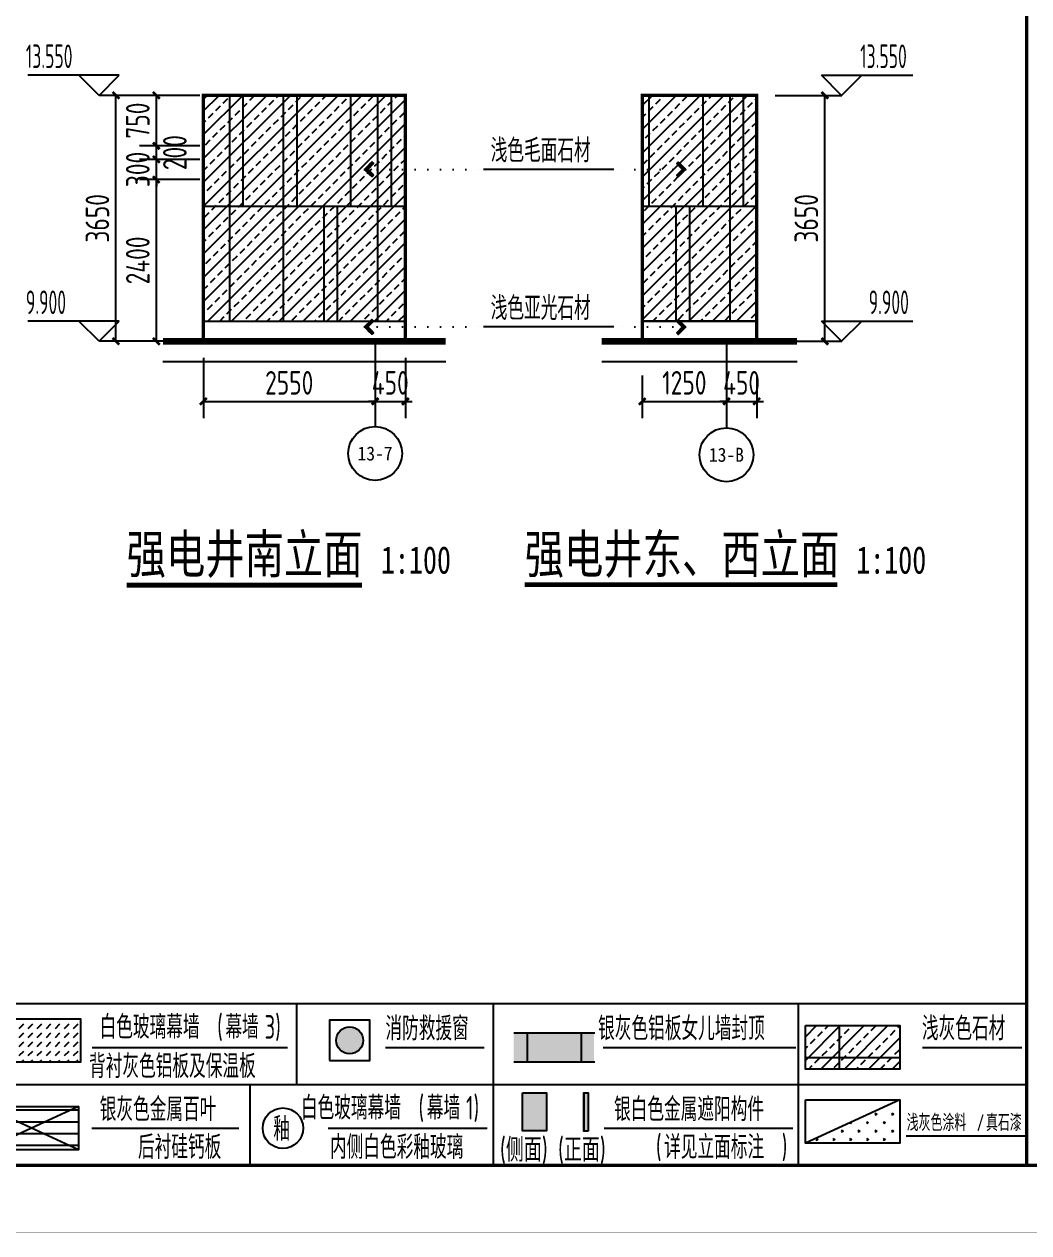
# Model space of a CAD drawing. Extents: x -280168 to 205214, y -148835 to -64913.
# Drawn here: x 182828 to 197744, y -148835 to -130899 of the extents above; entities that cross this region are included whole.
import ezdxf
from ezdxf.enums import TextEntityAlignment as Align

# ---------------------------------------------------------------- set-up
doc = ezdxf.new("R2010")
doc.units = 0
doc.header["$LTSCALE"] = 1000
doc.header["$MEASUREMENT"] = 0
doc.linetypes.add('DOT2', pattern=[0.125, 0, -0.125])
for name, color, linetype in [('01-标注_尺寸', 124, 'Continuous'), ('01-标注_标高', 200, 'Continuous'), ('01-标注_符号', 200, 'Continuous'), ('01-标注_轴线坐标', 132, 'Continuous'), ('02-TEXT_标注', 130, 'Continuous'), ('02-TEXT_轴号', 7, 'Continuous'), ('05-填充_156', 156, 'Continuous'), ('A-C_窗', 140, 'Continuous'), ('DIM_SYMB', 3, 'Continuous'), ('E-立面轮廓', 241, 'Continuous'), ('X-立面图例$0$01-标注_符号', 200, 'Continuous'), ('X-立面图例$0$02-TEXT_标注', 130, 'Continuous'), ('X-立面图例$0$03-表格_197', 197, 'Continuous'), ('X-立面图例$0$05-填充_156', 156, 'Continuous'), ('X-立面图例$0$05-填充_18', 18, 'Continuous'), ('X-立面图例$0$A-C_玻璃幕墙', 140, 'Continuous'), ('X-立面图例$0$A-C_窗', 140, 'Continuous'), ('建-标注-文本', 254, 'Continuous')]:
    doc.layers.add(name, color=color, linetype=linetype)
doc.layers.add('04-不打印_辅助线', color=165, linetype='Continuous', plot=False)
doc.styles.add('_TCH_AXIS', font='STXIHEI_0.TTF', dxfattribs={"width": 0.75})
doc.styles.add('_TCH_DIM', font='ros1.shx', dxfattribs={"width": 0.75, "bigfont": 'jd.shx'})
doc.styles.add('_TCH_DIM_T3', font='ros1.shx', dxfattribs={"width": 0.85, "bigfont": 'jd.shx'})
doc.styles.add('_TCH_LABEL', font='ros.shx', dxfattribs={"width": 0.75, "bigfont": 'jd.shx'})
doc.styles.add('logo-3', font='STXIHEI_0.TTF', dxfattribs={"width": 0.75})
doc.styles.get("Standard").update_dxf_attribs({"font": 'STXIHEI_0.TTF', "width": 0.75})
doc.styles.add('X-立面图例$0$_TCH_LABEL', font='ROS1', dxfattribs={"width": 0.75, "bigfont": 'JD'})
doc.styles.add('X-立面图例$0$HT_JD', font='ROS1', dxfattribs={"width": 0.8, "bigfont": 'JD'})
doc.dimstyles.new('_TCH_ARCH&&100', dxfattribs={"dimtxt": 350, "dimasz": 100, "dimexe": 250, "dimexo": 300, "dimgap": 100, "dimtad": 1, "dimdec": 0, "dimzin": 0, "dimdsep": 46, "dimtxsty": '_TCH_DIM_T3', "dimblk": 'ARCHTICK', "dimcen": 0.09, "dimclrt": 7, "dimazin": 2, "dimtfac": 1, "dimtdec": 0, "dimtix": 1, "dimtmove": 2, "dimatfit": 3, "dimfxl": 0, "dimtolj": 1, "dimtzin": 0, "dimarcsym": 0})
doc.dimstyles.new('副本 ISO-1', dxfattribs={"dimtxt": 2.5, "dimasz": 1.5, "dimexe": 1.25, "dimexo": 0.625, "dimtad": 1, "dimdec": 0, "dimtxsty": 'logo-3', "dimblk": 'ARCHTICK', "dimcen": 2.5, "dimdle": 1, "dimadec": 0, "dimazin": 0, "dimtfac": 1, "dimtdec": 0, "dimtix": 1, "dimtmove": 0, "dimatfit": 3, "dimldrblk": 'AR', "dimfxl": 0, "dimarcsym": 0})

# ---------------------------------------------------------------- blocks, each defined once
blk = doc.blocks.new('图签信息')
at = {"const_width": 0.5}
blk.add_lwpolyline([(-65, 0), (0, 0), (0, 500.5), (-65, 500.5)], close=True, dxfattribs=at)
blk = doc.blocks.new('图签-A1')
at = {"color": 2}
blk.add_blockref('图签信息', (0, 0), dxfattribs=at)
blk = doc.blocks.new('图框-A1')
for points, const_width in [([(0, 0), (841, 0), (841, 594), (0, 594)], 0.05), ([(766, 584), (25, 584), (25, 10), (766, 10)], 0.5)]:
    blk.add_lwpolyline(points, close=True, dxfattribs=dict(const_width=const_width))
blk = doc.blocks.new('X-立面图例$0$tysrytr6u')
at = {"color": 131}
blk.add_circle((0, 0), 300, dxfattribs=at)
at = {"color": 131, "style": 'X-立面图例$0$_TCH_LABEL', "width": 0.75}
blk.add_text('釉', height=347, dxfattribs=at).set_placement((-142, -185))
blk = doc.blocks.new('X-立面图例$0$trsajtytuj')
h = blk.add_hatch(color=1)
h.dxf.hatch_style = 1
h.paths.add_polyline_path([(-200, 0, 1), (200, 0, 1)])
at = {"color": 1}
blk.add_lwpolyline([(-300, -300), (300, -300), (300, 300), (-300, 300)], close=True, dxfattribs=at)
blk.add_circle((0, 0), 200, dxfattribs=at)
blk = doc.blocks.new('X-立面图例')
at = {"layer": 'X-立面图例$0$05-填充_156'}
h = blk.add_hatch(dxfattribs=at)
h.set_pattern_fill('DASH', color=256, scale=100, angle=45)
h.set_pattern_definition([(45, (7368.89, -26991.35), (1e-14, 134.70384), [95.25, -95.25])])
h.paths.add_polyline_path([(10551, 1528), (10551, 2172), (9151, 2172), (9151, 1528)])
h = blk.add_hatch(dxfattribs=at)
h.set_pattern_fill('天然石材', color=256, scale=50)
h.set_pattern_definition([(45, (9014.98, -29401.6), (-176.7768, 176.7768), []), (45, (9101.91, -29491.35), (-176.7768, 176.7768), [98.6842, -56.391])])
h.paths.add_polyline_path([(22712, 1428), (22712, 2072), (21312, 2072), (21312, 1428)])
h = blk.add_hatch(dxfattribs=at)
h.set_pattern_fill('石膏板', color=256, scale=50)
h.set_pattern_definition([(45, (-163.54, 35.86), (-125, 125), [40, -136.7767]), (135, (114.75, 35.86), (-125, -125), [40, -136.7767])])
h.paths.add_polyline_path([(21312, 328), (22712, 328), (22712, 972)])
at = {"layer": 'X-立面图例$0$05-填充_18'}
h = blk.add_hatch(color=256, dxfattribs=at)
h.dxf.hatch_style = 1
h.paths.add_polyline_path([(16983, 1965), (18175, 1965), (18175, 1535), (16983, 1535)])
h = blk.add_hatch(color=256, dxfattribs=at)
h.dxf.hatch_style = 1
h.paths.add_polyline_path([(17113, 1076), (17466, 1076), (17466, 509), (17113, 509)])
h = blk.add_hatch(color=256, dxfattribs=at)
h.dxf.hatch_style = 1
h.paths.add_polyline_path([(18025, 508), (18085, 508), (18085, 1075), (18025, 1075)])
at = {"layer": 'X-立面图例$0$A-C_窗'}
h = blk.add_hatch(dxfattribs=at)
h.set_pattern_fill('ANSI31', color=256, scale=110, angle=135)
h.set_pattern_definition([(180, (4.95, -1200), (-4e-14, -174.625), [])])
h.paths.add_polyline_path([(10522, 228), (10522, 872), (9122, 872), (9122, 228)])
at = {"layer": 'X-立面图例$0$01-标注_符号'}
for p, q in [((10724, 1750), (13625, 1750)), ((15078, 1750), (16541, 1750)), ((18312, 1750), (21172, 1750)), ((23050, 1750), (24526, 1750)), ((10716, 550), (12900, 550)), ((14228, 550), (16588, 550)), ((18327, 550), (21127, 550)), ((22807, 438), (24597, 438))]:
    blk.add_line(p, q, dxfattribs=at)
at = {"layer": 'X-立面图例$0$03-表格_197'}
for p, q in [((0, 2400), (24597, 2400)), ((13757, 2400), (13757, 1200)), ((16677, 2400), (16677, 0)), ((21204, 2400), (21204, 0)), ((24597, 2400), (24597, 0)), ((0, 1200), (24597, 1200)), ((13062, 1200), (13062, 0)), ((0, 0), (24597, 0))]:
    blk.add_line(p, q, dxfattribs=at)
at = {"layer": 'X-立面图例$0$A-C_玻璃幕墙'}
blk.add_lwpolyline([(22712, 972), (21312, 328)], dxfattribs=at)
at = {"layer": 'X-立面图例$0$A-C_窗'}
for p, q in [((21813, 2072), (21813, 1428)), ((16983, 1965), (18185, 1965)), ((21312, 1597), (22712, 1597)), ((18025, 1075), (18025, 508)), ((18085, 1075), (18085, 508)), ((10522, 872), (9122, 228)), ((10522, 228), (9122, 872))]:
    blk.add_line(p, q, dxfattribs=at)
for points in [[(9151, 2172), (10551, 2172), (10551, 1528), (9151, 1528)], [(21312, 2072), (22712, 2072), (22712, 1428), (21312, 1428)], [(17113, 1076), (17466, 1076), (17466, 509), (17113, 509)], [(18085, 508), (18025, 508), (18025, 1075), (18085, 1075)], [(21312, 972), (22712, 972), (22712, 328), (21312, 328)], [(9122, 872), (10522, 872), (10522, 228), (9122, 228)]]:
    blk.add_lwpolyline(points, close=True, dxfattribs=at)
for points in [[(17183, 1965), (17183, 1535)], [(17985, 1965), (17985, 1535)], [(17985, 1965), (17985, 1535)], [(16983, 1535), (18185, 1535)]]:
    blk.add_lwpolyline(points, dxfattribs=at)
blk.add_blockref('X-立面图例$0$trsajtytuj', (14545, 1853))
blk.add_blockref('X-立面图例$0$tysrytr6u', (13555, 550), dxfattribs=at)
at = {"insert": (16777, 404), "char_height": 350, "width": 27209.6, "attachment_point": 1, "style": 'X-立面图例$0$HT_JD'}
blk.add_mtext('(侧面) (正面)\\P\\pl3150;{\\C1;\\P\\pl0;}    ', dxfattribs=at)
at = {"layer": 'X-立面图例$0$01-标注_符号', "color": 7, "style": 'X-立面图例$0$_TCH_LABEL', "width": 0.75}
for s, height, p in [('浅灰色涂料', 248.1, (22816, 508)), ('/', 250, (23855, 508)), ('真石漆', 248.1, (23993, 508))]:
    blk.add_text(s, height=height, dxfattribs=at).set_placement(p)
at = {"layer": 'X-立面图例$0$02-TEXT_标注', "style": 'X-立面图例$0$_TCH_LABEL', "width": 0.75}
for s, height, p in [('白色玻璃幕墙', 347.3, (10833, 1878)), ('(', 350, (12579, 1878)), ('幕墙', 347.3, (12701, 1878)), ('3)', 350, (13283, 1878)), ('消防救援窗', 347.3, (15077, 1855)), ('银灰色铝板女儿墙封顶', 347.3, (18235, 1855)), ('浅灰色石材', 347.3, (23043, 1855)), ('背衬灰色铝板及保温板', 347.3, (10677, 1295)), ('银灰色金属百叶', 347.3, (10835, 655)), ('白色玻璃幕墙', 347.3, (13822, 678)), ('(', 350, (15568, 678)), ('幕墙', 347.3, (15691, 678)), ('1)', 350, (16273, 678)), ('银白色金属遮阳构件', 347.3, (18471, 655)), ('后衬硅钙板', 347.3, (11403, 95)), ('内侧白色彩釉玻璃', 347.3, (14254, 95)), ('(', 350, (19093, 95)), ('详见立面标注', 347.3, (19215, 95)), (')', 350, (20961, 95))]:
    blk.add_text(s, height=height, dxfattribs=at).set_placement(p)
blk = doc.blocks.new('_ArchTick')
at = {"color": 0, "linetype": 'ByBlock', "const_width": 0.4}
blk.add_lwpolyline([(-0.5, -0.5), (0.5, 0.5)], dxfattribs=at)
blk = doc.blocks.new('*X10')
at = {"color": 0}
for p, q in [((-1012.312, 1692.723), (-1012.284, 1692.723)), ((-1012.312, 1692.722), (-1012.312, 1692.723)), ((-1012.311, 1692.724), (-1012.285, 1692.724)), ((-1012.311, 1692.721), (-1012.311, 1692.724)), ((-1012.311, 1692.722), (-1012.283, 1692.722)), ((-1012.31, 1692.725), (-1012.286, 1692.725)), ((-1012.31, 1692.72), (-1012.31, 1692.725)), ((-1012.31, 1692.721), (-1012.282, 1692.721)), ((-1012.309, 1692.726), (-1012.287, 1692.726)), ((-1012.309, 1692.719), (-1012.309, 1692.726)), ((-1012.309, 1692.72), (-1012.281, 1692.72)), ((-1012.308, 1692.727), (-1012.288, 1692.727)), ((-1012.308, 1692.718), (-1012.308, 1692.727)), ((-1012.308, 1692.719), (-1012.28, 1692.719)), ((-1012.307, 1692.728), (-1012.289, 1692.728)), ((-1012.307, 1692.717), (-1012.307, 1692.728)), ((-1012.306, 1692.729), (-1012.29, 1692.729)), ((-1012.306, 1692.716), (-1012.306, 1692.729)), ((-1012.305, 1692.73), (-1012.291, 1692.73)), ((-1012.305, 1692.715), (-1012.305, 1692.73)), ((-1012.304, 1692.731), (-1012.292, 1692.731)), ((-1012.304, 1692.714), (-1012.304, 1692.731)), ((-1012.303, 1692.732), (-1012.293, 1692.732)), ((-1012.303, 1692.713), (-1012.303, 1692.732)), ((-1012.302, 1692.733), (-1012.294, 1692.733)), ((-1012.302, 1692.712), (-1012.302, 1692.733)), ((-1012.301, 1692.734), (-1012.295, 1692.734)), ((-1012.301, 1692.711), (-1012.301, 1692.734)), ((-1012.3, 1692.735), (-1012.296, 1692.735)), ((-1012.3, 1692.71), (-1012.3, 1692.735)), ((-1012.299, 1692.736), (-1012.297, 1692.736)), ((-1012.299, 1692.709), (-1012.299, 1692.736)), ((-1012.298, 1692.708), (-1012.298, 1692.736)), ((-1012.297, 1692.707), (-1012.297, 1692.735)), ((-1012.296, 1692.706), (-1012.296, 1692.734)), ((-1012.295, 1692.705), (-1012.295, 1692.733)), ((-1012.294, 1692.704), (-1012.294, 1692.732)), ((-1012.293, 1692.703), (-1012.293, 1692.731)), ((-1012.292, 1692.702), (-1012.292, 1692.73)), ((-1012.291, 1692.701), (-1012.291, 1692.729)), ((-1012.29, 1692.7), (-1012.29, 1692.728)), ((-1012.289, 1692.699), (-1012.289, 1692.727)), ((-1012.288, 1692.698), (-1012.288, 1692.726)), ((-1012.287, 1692.697), (-1012.287, 1692.725)), ((-1012.286, 1692.696), (-1012.286, 1692.724)), ((-1012.285, 1692.695), (-1012.285, 1692.723)), ((-1012.284, 1692.694), (-1012.284, 1692.722)), ((-1012.283, 1692.693), (-1012.283, 1692.721)), ((-1012.282, 1692.692), (-1012.282, 1692.72)), ((-1012.281, 1692.691), (-1012.281, 1692.719)), ((-1012.28, 1692.69), (-1012.28, 1692.718)), ((-1012.312, 1692.618), (-1012.283, 1692.618)), ((-1012.312, 1692.617), (-1012.312, 1692.618)), ((-1012.311, 1692.619), (-1012.282, 1692.619)), ((-1012.311, 1692.616), (-1012.311, 1692.619)), ((-1012.311, 1692.617), (-1012.284, 1692.617)), ((-1012.31, 1692.62), (-1012.281, 1692.62)), ((-1012.31, 1692.615), (-1012.31, 1692.62)), ((-1012.31, 1692.616), (-1012.285, 1692.616)), ((-1012.309, 1692.621), (-1012.28, 1692.621)), ((-1012.309, 1692.614), (-1012.309, 1692.621)), ((-1012.309, 1692.615), (-1012.286, 1692.615)), ((-1012.308, 1692.622), (-1012.279, 1692.622)), ((-1012.308, 1692.613), (-1012.308, 1692.622)), ((-1012.308, 1692.614), (-1012.287, 1692.614)), ((-1012.307, 1692.718), (-1012.279, 1692.718)), ((-1012.307, 1692.623), (-1012.278, 1692.623)), ((-1012.307, 1692.612), (-1012.307, 1692.623)), ((-1012.307, 1692.613), (-1012.288, 1692.613)), ((-1012.306, 1692.717), (-1012.278, 1692.717)), ((-1012.306, 1692.624), (-1012.277, 1692.624)), ((-1012.306, 1692.611), (-1012.306, 1692.624)), ((-1012.306, 1692.612), (-1012.289, 1692.612)), ((-1012.305, 1692.716), (-1012.277, 1692.716)), ((-1012.305, 1692.625), (-1012.276, 1692.625)), ((-1012.305, 1692.61), (-1012.305, 1692.625)), ((-1012.305, 1692.611), (-1012.29, 1692.611)), ((-1012.304, 1692.715), (-1012.276, 1692.715)), ((-1012.304, 1692.626), (-1012.275, 1692.626)), ((-1012.304, 1692.609), (-1012.304, 1692.626)), ((-1012.304, 1692.61), (-1012.291, 1692.61)), ((-1012.303, 1692.714), (-1012.275, 1692.714)), ((-1012.303, 1692.627), (-1012.274, 1692.627)), ((-1012.303, 1692.608), (-1012.303, 1692.627)), ((-1012.303, 1692.609), (-1012.292, 1692.609)), ((-1012.302, 1692.713), (-1012.274, 1692.713)), ((-1012.302, 1692.628), (-1012.273, 1692.628)), ((-1012.302, 1692.607), (-1012.302, 1692.628)), ((-1012.302, 1692.608), (-1012.293, 1692.608)), ((-1012.301, 1692.712), (-1012.273, 1692.712)), ((-1012.301, 1692.629), (-1012.272, 1692.629)), ((-1012.301, 1692.606), (-1012.301, 1692.629)), ((-1012.3, 1692.711), (-1012.272, 1692.711)), ((-1012.3, 1692.63), (-1012.271, 1692.63)), ((-1012.3, 1692.605), (-1012.3, 1692.63)), ((-1012.299, 1692.71), (-1012.271, 1692.71)), ((-1012.299, 1692.631), (-1012.27, 1692.631)), ((-1012.299, 1692.604), (-1012.299, 1692.631)), ((-1012.298, 1692.709), (-1012.27, 1692.709)), ((-1012.298, 1692.632), (-1012.269, 1692.632)), ((-1012.298, 1692.603), (-1012.298, 1692.632)), ((-1012.297, 1692.708), (-1012.269, 1692.708)), ((-1012.297, 1692.633), (-1012.268, 1692.633)), ((-1012.297, 1692.604), (-1012.297, 1692.633)), ((-1012.296, 1692.707), (-1012.268, 1692.707)), ((-1012.296, 1692.634), (-1012.267, 1692.634)), ((-1012.296, 1692.605), (-1012.296, 1692.634)), ((-1012.295, 1692.706), (-1012.267, 1692.706)), ((-1012.295, 1692.635), (-1012.266, 1692.635)), ((-1012.295, 1692.606), (-1012.295, 1692.635)), ((-1012.294, 1692.705), (-1012.266, 1692.705)), ((-1012.294, 1692.636), (-1012.265, 1692.636)), ((-1012.294, 1692.607), (-1012.294, 1692.636)), ((-1012.293, 1692.704), (-1012.265, 1692.704)), ((-1012.293, 1692.637), (-1012.264, 1692.637)), ((-1012.293, 1692.608), (-1012.293, 1692.637)), ((-1012.292, 1692.703), (-1012.264, 1692.703)), ((-1012.292, 1692.638), (-1012.263, 1692.638)), ((-1012.292, 1692.609), (-1012.292, 1692.638)), ((-1012.291, 1692.702), (-1012.263, 1692.702)), ((-1012.291, 1692.639), (-1012.262, 1692.639)), ((-1012.291, 1692.61), (-1012.291, 1692.639)), ((-1012.29, 1692.701), (-1012.262, 1692.701)), ((-1012.29, 1692.64), (-1012.261, 1692.64)), ((-1012.29, 1692.611), (-1012.29, 1692.64)), ((-1012.289, 1692.7), (-1012.261, 1692.7)), ((-1012.289, 1692.641), (-1012.26, 1692.641)), ((-1012.289, 1692.612), (-1012.289, 1692.641)), ((-1012.288, 1692.699), (-1012.26, 1692.699)), ((-1012.288, 1692.642), (-1012.259, 1692.642)), ((-1012.288, 1692.613), (-1012.288, 1692.642)), ((-1012.287, 1692.698), (-1012.259, 1692.698)), ((-1012.287, 1692.643), (-1012.258, 1692.643)), ((-1012.287, 1692.614), (-1012.287, 1692.643)), ((-1012.286, 1692.697), (-1012.258, 1692.697)), ((-1012.286, 1692.644), (-1012.257, 1692.644)), ((-1012.286, 1692.615), (-1012.286, 1692.644)), ((-1012.285, 1692.696), (-1012.257, 1692.696)), ((-1012.285, 1692.645), (-1012.256, 1692.645)), ((-1012.285, 1692.616), (-1012.285, 1692.645)), ((-1012.284, 1692.695), (-1012.256, 1692.695)), ((-1012.284, 1692.646), (-1012.255, 1692.646)), ((-1012.284, 1692.617), (-1012.284, 1692.646)), ((-1012.283, 1692.694), (-1012.255, 1692.694)), ((-1012.283, 1692.647), (-1012.254, 1692.647)), ((-1012.283, 1692.618), (-1012.283, 1692.647)), ((-1012.282, 1692.693), (-1012.254, 1692.693)), ((-1012.282, 1692.648), (-1012.253, 1692.648)), ((-1012.282, 1692.619), (-1012.282, 1692.648)), ((-1012.281, 1692.692), (-1012.253, 1692.692)), ((-1012.281, 1692.649), (-1012.252, 1692.649)), ((-1012.281, 1692.62), (-1012.281, 1692.649)), ((-1012.28, 1692.691), (-1012.252, 1692.691)), ((-1012.28, 1692.65), (-1012.251, 1692.65)), ((-1012.28, 1692.621), (-1012.28, 1692.65)), ((-1012.279, 1692.689), (-1012.279, 1692.717)), ((-1012.279, 1692.69), (-1012.251, 1692.69)), ((-1012.279, 1692.651), (-1012.25, 1692.651)), ((-1012.279, 1692.622), (-1012.279, 1692.651)), ((-1012.278, 1692.688), (-1012.278, 1692.716)), ((-1012.278, 1692.689), (-1012.25, 1692.689)), ((-1012.278, 1692.652), (-1012.249, 1692.652)), ((-1012.278, 1692.623), (-1012.278, 1692.652)), ((-1012.277, 1692.687), (-1012.277, 1692.715)), ((-1012.277, 1692.688), (-1012.249, 1692.688)), ((-1012.277, 1692.653), (-1012.248, 1692.653)), ((-1012.277, 1692.624), (-1012.277, 1692.653)), ((-1012.276, 1692.686), (-1012.276, 1692.714)), ((-1012.276, 1692.687), (-1012.248, 1692.687)), ((-1012.276, 1692.654), (-1012.247, 1692.654)), ((-1012.276, 1692.625), (-1012.276, 1692.654)), ((-1012.275, 1692.685), (-1012.275, 1692.713)), ((-1012.275, 1692.686), (-1012.247, 1692.686)), ((-1012.275, 1692.655), (-1012.246, 1692.655)), ((-1012.275, 1692.626), (-1012.275, 1692.655)), ((-1012.274, 1692.684), (-1012.274, 1692.712)), ((-1012.274, 1692.685), (-1012.246, 1692.685)), ((-1012.274, 1692.656), (-1012.245, 1692.656)), ((-1012.274, 1692.627), (-1012.274, 1692.656)), ((-1012.273, 1692.683), (-1012.273, 1692.711)), ((-1012.273, 1692.684), (-1012.245, 1692.684)), ((-1012.273, 1692.657), (-1012.244, 1692.657)), ((-1012.273, 1692.628), (-1012.273, 1692.657)), ((-1012.272, 1692.682), (-1012.272, 1692.71)), ((-1012.272, 1692.683), (-1012.244, 1692.683)), ((-1012.272, 1692.658), (-1012.243, 1692.658)), ((-1012.272, 1692.629), (-1012.272, 1692.658)), ((-1012.271, 1692.681), (-1012.271, 1692.709)), ((-1012.271, 1692.682), (-1012.243, 1692.682)), ((-1012.271, 1692.659), (-1012.242, 1692.659)), ((-1012.271, 1692.63), (-1012.271, 1692.659)), ((-1012.27, 1692.68), (-1012.27, 1692.708)), ((-1012.27, 1692.681), (-1012.242, 1692.681)), ((-1012.27, 1692.66), (-1012.241, 1692.66)), ((-1012.27, 1692.631), (-1012.27, 1692.66)), ((-1012.269, 1692.679), (-1012.269, 1692.707)), ((-1012.269, 1692.68), (-1012.241, 1692.68)), ((-1012.269, 1692.661), (-1012.24, 1692.661)), ((-1012.269, 1692.632), (-1012.269, 1692.661)), ((-1012.268, 1692.678), (-1012.268, 1692.706)), ((-1012.268, 1692.679), (-1012.24, 1692.679)), ((-1012.268, 1692.662), (-1012.239, 1692.662)), ((-1012.268, 1692.633), (-1012.268, 1692.662)), ((-1012.267, 1692.677), (-1012.267, 1692.705)), ((-1012.267, 1692.678), (-1012.239, 1692.678)), ((-1012.267, 1692.663), (-1012.238, 1692.663)), ((-1012.267, 1692.634), (-1012.267, 1692.663)), ((-1012.266, 1692.676), (-1012.266, 1692.704)), ((-1012.266, 1692.677), (-1012.238, 1692.677)), ((-1012.266, 1692.664), (-1012.237, 1692.664)), ((-1012.266, 1692.635), (-1012.266, 1692.664)), ((-1012.265, 1692.675), (-1012.265, 1692.703)), ((-1012.265, 1692.676), (-1012.237, 1692.676)), ((-1012.265, 1692.665), (-1012.236, 1692.665)), ((-1012.265, 1692.636), (-1012.265, 1692.665)), ((-1012.264, 1692.674), (-1012.264, 1692.702)), ((-1012.264, 1692.675), (-1012.236, 1692.675)), ((-1012.264, 1692.666), (-1012.235, 1692.666)), ((-1012.264, 1692.637), (-1012.264, 1692.666)), ((-1012.263, 1692.673), (-1012.263, 1692.701)), ((-1012.263, 1692.674), (-1012.235, 1692.674)), ((-1012.263, 1692.667), (-1012.234, 1692.667)), ((-1012.263, 1692.638), (-1012.263, 1692.667)), ((-1012.262, 1692.672), (-1012.262, 1692.7)), ((-1012.262, 1692.673), (-1012.234, 1692.673)), ((-1012.262, 1692.668), (-1012.233, 1692.668)), ((-1012.262, 1692.639), (-1012.262, 1692.668)), ((-1012.261, 1692.671), (-1012.261, 1692.699)), ((-1012.261, 1692.672), (-1012.233, 1692.672)), ((-1012.261, 1692.669), (-1012.232, 1692.669)), ((-1012.261, 1692.64), (-1012.261, 1692.669)), ((-1012.26, 1692.67), (-1012.26, 1692.698)), ((-1012.26, 1692.671), (-1012.232, 1692.671)), ((-1012.26, 1692.67), (-1012.231, 1692.67)), ((-1012.26, 1692.641), (-1012.26, 1692.67)), ((-1012.259, 1692.642), (-1012.259, 1692.697)), ((-1012.258, 1692.643), (-1012.258, 1692.696)), ((-1012.257, 1692.644), (-1012.257, 1692.695)), ((-1012.256, 1692.645), (-1012.256, 1692.694)), ((-1012.255, 1692.646), (-1012.255, 1692.693)), ((-1012.254, 1692.647), (-1012.254, 1692.692)), ((-1012.253, 1692.648), (-1012.253, 1692.691)), ((-1012.252, 1692.649), (-1012.252, 1692.69)), ((-1012.251, 1692.65), (-1012.251, 1692.689)), ((-1012.25, 1692.651), (-1012.25, 1692.688)), ((-1012.249, 1692.652), (-1012.249, 1692.687)), ((-1012.248, 1692.653), (-1012.248, 1692.686)), ((-1012.247, 1692.654), (-1012.247, 1692.685)), ((-1012.246, 1692.655), (-1012.246, 1692.684)), ((-1012.245, 1692.656), (-1012.245, 1692.683)), ((-1012.244, 1692.657), (-1012.244, 1692.682)), ((-1012.243, 1692.658), (-1012.243, 1692.681)), ((-1012.242, 1692.659), (-1012.242, 1692.68)), ((-1012.241, 1692.66), (-1012.241, 1692.679)), ((-1012.24, 1692.661), (-1012.24, 1692.678)), ((-1012.239, 1692.662), (-1012.239, 1692.677)), ((-1012.238, 1692.663), (-1012.238, 1692.676)), ((-1012.237, 1692.664), (-1012.237, 1692.675)), ((-1012.236, 1692.665), (-1012.236, 1692.674)), ((-1012.235, 1692.666), (-1012.235, 1692.673)), ((-1012.234, 1692.667), (-1012.234, 1692.672)), ((-1012.233, 1692.668), (-1012.233, 1692.671)), ((-1012.232, 1692.669), (-1012.232, 1692.67)), ((-1012.301, 1692.607), (-1012.294, 1692.607)), ((-1012.3, 1692.606), (-1012.295, 1692.606)), ((-1012.299, 1692.605), (-1012.296, 1692.605)), ((-1012.298, 1692.604), (-1012.297, 1692.604))]:
    blk.add_line(p, q, dxfattribs=at)
blk = doc.blocks.new('A-ARROW')
blk.add_lwpolyline([(0.081, 0.052), (0.067, 0.067), (0, 0), (0.067, -0.067), (0.081, -0.052), (0.028, 0)], close=True)
at = {"rotation": 180}
blk.add_blockref('*X10', (-1012.231, 1692.67), dxfattribs=at)
blk = doc.blocks.new('AR')
at = {"xscale": -21.59999999986031, "yscale": 21.59999999999127, "zscale": 21.6, "rotation": 359.9999997162888}
blk.add_blockref('A-ARROW', (0, 0), dxfattribs=at)
blk = doc.blocks.new('*D1318')
at = {"layer": '01-标注_尺寸', "color": 0, "lineweight": -2, "transparency": 16777216}
for p, q in [((193976, -131955), (194965, -131955)), ((194715, -135605), (194715, -131955)), ((193976, -135605), (194965, -135605))]:
    blk.add_line(p, q, dxfattribs=at)
at = {"layer": 'Defpoints', "color": 0, "transparency": 16777216}
for p in [(193676, -131955), (194715, -131955), (193676, -135605)]:
    blk.add_point(p, dxfattribs=at)
at = {"layer": '01-标注_尺寸', "color": 0, "lineweight": -2, "transparency": 16777216, "xscale": 100, "yscale": 100, "zscale": 100}
for p, rotation in [((194715, -131955), 90), ((194715, -135605), 270)]:
    blk.add_blockref('_ArchTick', p, dxfattribs=dict(at, rotation=rotation))
at = {"layer": '01-标注_尺寸', "color": 7, "transparency": 16777216, "insert": (194440, -133780), "char_height": 350, "attachment_point": 5, "rotation": 90, "style": '_TCH_DIM_T3'}
blk.add_mtext('\\A1;3650', dxfattribs=at)
blk = doc.blocks.new('*D1328')
at = {"layer": '01-标注_尺寸', "color": 0, "lineweight": -2, "transparency": 16777216}
for p, q in [((184928, -131955), (183940, -131955)), ((184190, -135605), (184190, -131955)), ((184928, -135605), (183940, -135605))]:
    blk.add_line(p, q, dxfattribs=at)
at = {"layer": 'Defpoints', "color": 0, "transparency": 16777216}
for p in [(184190, -131955), (185228, -131955), (185228, -135605)]:
    blk.add_point(p, dxfattribs=at)
at = {"layer": '01-标注_尺寸', "color": 0, "lineweight": -2, "transparency": 16777216, "xscale": 100, "yscale": 100, "zscale": 100}
for p, rotation in [((184190, -131955), 90), ((184190, -135605), 270)]:
    blk.add_blockref('_ArchTick', p, dxfattribs=dict(at, rotation=rotation))
at = {"layer": '01-标注_尺寸', "color": 7, "transparency": 16777216, "insert": (183915, -133780), "char_height": 350, "attachment_point": 5, "rotation": 90, "style": '_TCH_DIM_T3'}
blk.add_mtext('\\A1;3650', dxfattribs=at)
blk = doc.blocks.new('*D1329')
at = {"layer": '01-标注_尺寸', "color": 0, "lineweight": -2, "transparency": 16777216}
for p, q in [((185437, -131955), (184540, -131955)), ((184790, -132705), (184790, -131955)), ((185437, -132705), (184540, -132705))]:
    blk.add_line(p, q, dxfattribs=at)
at = {"layer": 'Defpoints', "color": 0, "transparency": 16777216}
for p in [(184790, -131955), (185737, -131955), (185737, -132705)]:
    blk.add_point(p, dxfattribs=at)
at = {"layer": '01-标注_尺寸', "color": 0, "lineweight": -2, "transparency": 16777216, "xscale": 100, "yscale": 100, "zscale": 100}
for p, rotation in [((184790, -131955), 90), ((184790, -132705), 270)]:
    blk.add_blockref('_ArchTick', p, dxfattribs=dict(at, rotation=rotation))
at = {"layer": '01-标注_尺寸', "color": 7, "transparency": 16777216, "insert": (184515, -132330), "char_height": 350, "attachment_point": 5, "rotation": 90, "style": '_TCH_DIM_T3'}
blk.add_mtext('\\A1;750', dxfattribs=at)
blk = doc.blocks.new('*D1330')
at = {"layer": '01-标注_尺寸', "color": 0, "lineweight": -2, "transparency": 16777216}
for p, q in [((185437, -132705), (184540, -132705)), ((184790, -132905), (184790, -132705)), ((185437, -132905), (184540, -132905))]:
    blk.add_line(p, q, dxfattribs=at)
at = {"layer": 'Defpoints', "color": 0, "transparency": 16777216}
for p in [(184790, -132705), (185737, -132705), (185737, -132905)]:
    blk.add_point(p, dxfattribs=at)
at = {"layer": '01-标注_尺寸', "color": 0, "lineweight": -2, "transparency": 16777216, "xscale": 100, "yscale": 100, "zscale": 100}
for p, rotation in [((184790, -132705), 90), ((184790, -132905), 270)]:
    blk.add_blockref('_ArchTick', p, dxfattribs=dict(at, rotation=rotation))
at = {"layer": '01-标注_尺寸', "color": 7, "transparency": 16777216, "insert": (185065, -132805), "char_height": 350, "attachment_point": 5, "rotation": 90, "style": '_TCH_DIM_T3'}
blk.add_mtext('\\A1;200', dxfattribs=at)
blk = doc.blocks.new('*D1331')
at = {"layer": '01-标注_尺寸', "color": 0, "lineweight": -2, "transparency": 16777216}
for p, q in [((184790, -132905), (184790, -132805)), ((185437, -132905), (184540, -132905)), ((184790, -133205), (184790, -132905)), ((185437, -133205), (184540, -133205)), ((184790, -133205), (184790, -133305))]:
    blk.add_line(p, q, dxfattribs=at)
at = {"layer": 'Defpoints', "color": 0, "transparency": 16777216}
for p in [(184790, -132905), (185737, -132905), (185737, -133205)]:
    blk.add_point(p, dxfattribs=at)
at = {"layer": '01-标注_尺寸', "color": 0, "lineweight": -2, "transparency": 16777216, "xscale": 100, "yscale": 100, "zscale": 100}
for p, rotation in [((184790, -132905), 270), ((184790, -133205), 90)]:
    blk.add_blockref('_ArchTick', p, dxfattribs=dict(at, rotation=rotation))
at = {"layer": '01-标注_尺寸', "color": 7, "transparency": 16777216, "insert": (184515, -133055), "char_height": 350, "attachment_point": 5, "rotation": 90, "style": '_TCH_DIM_T3'}
blk.add_mtext('\\A1;300', dxfattribs=at)
blk = doc.blocks.new('*D1332')
at = {"layer": '01-标注_尺寸', "color": 0, "lineweight": -2, "transparency": 16777216}
for p, q in [((185437, -133205), (184540, -133205)), ((184790, -135605), (184790, -133205)), ((185437, -135605), (184540, -135605))]:
    blk.add_line(p, q, dxfattribs=at)
at = {"layer": 'Defpoints', "color": 0, "transparency": 16777216}
for p in [(184790, -133205), (185737, -133205), (185737, -135605)]:
    blk.add_point(p, dxfattribs=at)
at = {"layer": '01-标注_尺寸', "color": 0, "lineweight": -2, "transparency": 16777216, "xscale": 100, "yscale": 100, "zscale": 100}
for p, rotation in [((184790, -133205), 90), ((184790, -135605), 270)]:
    blk.add_blockref('_ArchTick', p, dxfattribs=dict(at, rotation=rotation))
at = {"layer": '01-标注_尺寸', "color": 7, "transparency": 16777216, "insert": (184515, -134405), "char_height": 350, "attachment_point": 5, "rotation": 90, "style": '_TCH_DIM_T3'}
blk.add_mtext('\\A1;2400', dxfattribs=at)
blk = doc.blocks.new('*D1333')
at = {"layer": '01-标注_尺寸', "color": 0, "lineweight": -2, "transparency": 16777216}
for p, q in [((188038, -135850), (188038, -136746)), ((188488, -135850), (188488, -136746)), ((188038, -136496), (187938, -136496)), ((188038, -136496), (188488, -136496)), ((188488, -136496), (188588, -136496))]:
    blk.add_line(p, q, dxfattribs=at)
at = {"layer": 'Defpoints', "color": 0, "transparency": 16777216}
for p in [(188038, -135550), (188488, -135550), (188488, -136496)]:
    blk.add_point(p, dxfattribs=at)
at = {"layer": '01-标注_尺寸', "color": 0, "lineweight": -2, "transparency": 16777216, "xscale": 100, "yscale": 100, "zscale": 100}
blk.add_blockref('_ArchTick', (188038, -136496), dxfattribs=at)
at = {"layer": '01-标注_尺寸', "color": 0, "lineweight": -2, "transparency": 16777216, "xscale": 100, "yscale": 100, "zscale": 100, "rotation": 180}
blk.add_blockref('_ArchTick', (188488, -136496), dxfattribs=at)
at = {"layer": '01-标注_尺寸', "color": 7, "transparency": 16777216, "insert": (188263, -136221), "char_height": 350, "attachment_point": 5, "style": '_TCH_DIM_T3'}
blk.add_mtext('\\A1;450', dxfattribs=at)
blk = doc.blocks.new('*D1334')
at = {"layer": '01-标注_尺寸', "color": 0, "lineweight": -2, "transparency": 16777216}
for p, q in [((185488, -135850), (185488, -136746)), ((188038, -135850), (188038, -136746)), ((185488, -136496), (188038, -136496))]:
    blk.add_line(p, q, dxfattribs=at)
at = {"layer": 'Defpoints', "color": 0, "transparency": 16777216}
for p in [(185488, -135550), (188038, -135550), (188038, -136496)]:
    blk.add_point(p, dxfattribs=at)
at = {"layer": '01-标注_尺寸', "color": 0, "lineweight": -2, "transparency": 16777216, "xscale": 100, "yscale": 100, "zscale": 100, "rotation": 180}
blk.add_blockref('_ArchTick', (185488, -136496), dxfattribs=at)
at = {"layer": '01-标注_尺寸', "color": 0, "lineweight": -2, "transparency": 16777216, "xscale": 100, "yscale": 100, "zscale": 100}
blk.add_blockref('_ArchTick', (188038, -136496), dxfattribs=at)
at = {"layer": '01-标注_尺寸', "color": 7, "transparency": 16777216, "insert": (186763, -136221), "char_height": 350, "attachment_point": 5, "style": '_TCH_DIM_T3'}
blk.add_mtext('\\A1;2550', dxfattribs=at)
blk = doc.blocks.new('*D1335')
at = {"layer": '01-标注_尺寸', "color": 0, "lineweight": -2, "transparency": 16777216}
for p, q in [((193254, -136111), (193254, -136746)), ((193704, -136111), (193704, -136746)), ((193254, -136496), (193154, -136496)), ((193254, -136496), (193704, -136496)), ((193704, -136496), (193804, -136496))]:
    blk.add_line(p, q, dxfattribs=at)
at = {"layer": 'Defpoints', "color": 0, "transparency": 16777216}
for p in [(193254, -135811), (193704, -135811), (193704, -136496)]:
    blk.add_point(p, dxfattribs=at)
at = {"layer": '01-标注_尺寸', "color": 0, "lineweight": -2, "transparency": 16777216, "xscale": 100, "yscale": 100, "zscale": 100}
blk.add_blockref('_ArchTick', (193254, -136496), dxfattribs=at)
at = {"layer": '01-标注_尺寸', "color": 0, "lineweight": -2, "transparency": 16777216, "xscale": 100, "yscale": 100, "zscale": 100, "rotation": 180}
blk.add_blockref('_ArchTick', (193704, -136496), dxfattribs=at)
at = {"layer": '01-标注_尺寸', "color": 7, "transparency": 16777216, "insert": (193479, -136221), "char_height": 350, "attachment_point": 5, "style": '_TCH_DIM_T3'}
blk.add_mtext('\\A1;450', dxfattribs=at)
blk = doc.blocks.new('*D1336')
at = {"layer": '01-标注_尺寸', "color": 0, "lineweight": -2, "transparency": 16777216}
for p, q in [((192004, -136111), (192004, -136746)), ((193254, -136111), (193254, -136746)), ((192004, -136496), (193254, -136496))]:
    blk.add_line(p, q, dxfattribs=at)
at = {"layer": 'Defpoints', "color": 0, "transparency": 16777216}
for p in [(192004, -135811), (193254, -135811), (193254, -136496)]:
    blk.add_point(p, dxfattribs=at)
at = {"layer": '01-标注_尺寸', "color": 0, "lineweight": -2, "transparency": 16777216, "xscale": 100, "yscale": 100, "zscale": 100, "rotation": 180}
blk.add_blockref('_ArchTick', (192004, -136496), dxfattribs=at)
at = {"layer": '01-标注_尺寸', "color": 0, "lineweight": -2, "transparency": 16777216, "xscale": 100, "yscale": 100, "zscale": 100}
blk.add_blockref('_ArchTick', (193254, -136496), dxfattribs=at)
at = {"layer": '01-标注_尺寸', "color": 7, "transparency": 16777216, "insert": (192629, -136221), "char_height": 350, "attachment_point": 5, "style": '_TCH_DIM_T3'}
blk.add_mtext('\\A1;1250', dxfattribs=at)

msp = doc.modelspace()

# ---------------------------------------------------------------- hatches: boundary and pattern name
at = {"layer": '05-填充_156'}
h = msp.add_hatch(dxfattribs=at)
h.set_pattern_fill('天然石材', color=256, scale=50)
h.set_pattern_definition([(45, (-39256.6, -22825.57), (-176.77677, 176.77677), []), (45, (-39169.67, -22915.33), (-176.77677, 176.77677), [98.68425, -56.391])])
h.paths.add_polyline_path([(188487.5, -131955.3), (185487.5, -131955.3), (185487.5, -135305.3), (188487.5, -135305.3)])
h = msp.add_hatch(dxfattribs=at)
h.set_pattern_fill('天然石材', color=256, scale=50)
h.set_pattern_definition([(45, (4050.42, -13882.44), (-176.77677, 176.77677), []), (45, (4137.35, -13972.2), (-176.77677, 176.77677), [98.68425, -56.391])])
h.paths.add_polyline_path([(193704.1, -135305.3), (193704.1, -131955.3), (192004.1, -131955.3), (192004.1, -135305.3)])

# ---------------------------------------------------------------- linework, layer by layer
for p, q in [((185487.5, -131955.3), (185487.5, -135605.3)), ((188487.5, -131955.3), (188487.5, -135605.3)), ((192004.1, -131955.3), (192004.1, -135605.3)), ((193704.1, -131955.3), (193704.1, -135605.3))]:
    msp.add_line(p, q)
for points in [[(185487.5, -131955.3), (188487.5, -131955.3)], [(192004.1, -131955.3), (193704.1, -131955.3)]]:
    msp.add_lwpolyline(points)
at = {"layer": '01-标注_标高'}
for p, q in [((184239.7, -131655.3), (182883.1, -131655.3)), ((183939.7, -131955.3), (183639.7, -131655.3)), ((183939.7, -131955.3), (184239.7, -131655.3)), ((194964.6, -131955.3), (194664.6, -131655.3)), ((194664.6, -131655.3), (196021.2, -131655.3)), ((194964.6, -131955.3), (195264.6, -131655.3)), ((184239.7, -135305.3), (182883.1, -135305.3)), ((183939.7, -135605.3), (183639.7, -135305.3)), ((183939.7, -135605.3), (184239.7, -135305.3)), ((194964.6, -135605.3), (194664.6, -135305.3)), ((194664.6, -135305.3), (196021.2, -135305.3)), ((194964.6, -135605.3), (195264.6, -135305.3))]:
    msp.add_line(p, q, dxfattribs=at)
at = {"layer": '01-标注_符号'}
for p, q in [((191584, -133053), (189649.3, -133053)), ((191584, -135392.5), (189649.3, -135392.5))]:
    msp.add_line(p, q, dxfattribs=at)
at = {"layer": '01-标注_轴线坐标'}
for p, q in [((188037.5, -135620.3), (188037.5, -136869.6)), ((193254.1, -135639.5), (193254.1, -136888.9))]:
    msp.add_line(p, q, dxfattribs=at)
for centre in [(188037.5, -137269.6), (193254.1, -137288.9)]:
    msp.add_circle(centre, 400, dxfattribs=at)
at = {"layer": '04-不打印_辅助线'}
msp.add_lwpolyline([(123611.1, -145432.1), (197711.1, -145432.1), (197711.1, -117932.1), (123611.1, -117932.1)], close=True, dxfattribs=at)
at = {"layer": '05-填充_156'}
msp.add_lwpolyline([(193704.1, -135305.3), (192004.1, -135305.3), (192004.1, -131955.3), (193704.1, -131955.3)], close=True, dxfattribs=at)
at = {"layer": 'A-C_窗'}
for p, q in [((188487.5, -131955.3), (185487.5, -131955.3)), ((185874.9, -131955.3), (185874.9, -135305.3)), ((186074.9, -131955.3), (186074.9, -133605.3)), ((186674.9, -131955.3), (186674.9, -135305.3)), ((186874.9, -131955.3), (186874.9, -133605.3)), ((187674.9, -131955.3), (187674.9, -133605.3)), ((188074.9, -131955.3), (188074.9, -135305.3)), ((188274.9, -131955.3), (188274.9, -133605.3)), ((192104.1, -131955.3), (192104.1, -133605.3)), ((192904.1, -131955.3), (192904.1, -133605.3)), ((193304.1, -131955.3), (193304.1, -135305.3)), ((193504.1, -131955.3), (193504.1, -133605.3)), ((188487.5, -133605.3), (185487.5, -133605.3)), ((187274.9, -133605.3), (187274.9, -135305.3)), ((187474.9, -133605.3), (187474.9, -135305.3)), ((193704.1, -133605.3), (192004.1, -133605.3)), ((192504.1, -133605.3), (192504.1, -135305.3)), ((192704.1, -133605.3), (192704.1, -135305.3)), ((185487.5, -135305.3), (188487.5, -135305.3)), ((192004.1, -135305.3), (193704.1, -135305.3))]:
    msp.add_line(p, q, dxfattribs=at)
at = {"layer": 'Defpoints', "color": 1}
for p, q in [((184887.5, -135905.3), (189087.5, -135905.3)), ((191404.1, -135905.3), (194304.1, -135905.3))]:
    msp.add_line(p, q, dxfattribs=at)
at = {"layer": 'DIM_SYMB', "const_width": 70}
for points in [[(184348.2, -139223.9), (187844.5, -139223.9)], [(190258.5, -139217.6), (194901.1, -139217.6)]]:
    msp.add_lwpolyline(points, dxfattribs=at)
at = {"layer": 'E-立面轮廓'}
for points, const_width in [([(185487.5, -135605.3), (185487.5, -131955.3), (188487.5, -131955.3), (188487.5, -135605.3)], 50), ([(192004.1, -135605.3), (192004.1, -131955.3), (193704.1, -131955.3), (193704.1, -135605.3)], 50), ([(184887.5, -135605.3), (189087.5, -135605.3)], 100), ([(191404.1, -135605.3), (194304.1, -135605.3)], 100)]:
    msp.add_lwpolyline(points, dxfattribs=dict(at, const_width=const_width))

# ---------------------------------------------------------------- block references
at = {"xscale": 100, "yscale": 100, "zscale": 100}
for name, p in [('图框-A1', (121111.1, -148832.1)), ('图签-A1', (204211.1, -147832.1))]:
    msp.add_blockref(name, p, dxfattribs=at)
msp.add_blockref('X-立面图例', (173114.3, -147832.1))

# ---------------------------------------------------------------- texts
at = {"layer": '02-TEXT_标注'}
for s, height, style, width, p in [('13.550', 350, '_TCH_DIM', 0.6375, (182853.1, -131550.3)), ('13.550', 350, '_TCH_DIM', 0.6375, (195240, -131550.3)), ('浅色毛面石材', 347.29, '_TCH_LABEL', 0.75, (189754.3, -132948)), ('9.900', 350, '_TCH_DIM', 0.6375, (182853.1, -135200.3)), ('9.900', 350, '_TCH_DIM', 0.6375, (195366.4, -135200.3)), ('浅色亚光石材', 347.29, '_TCH_LABEL', 0.75, (189754.3, -135287.5))]:
    msp.add_text(s, height=height, dxfattribs=dict(at, style=style, width=width)).set_placement(p)
at = {"layer": '02-TEXT_轴号', "style": '_TCH_AXIS', "width": 0.909091}
for s, p, p2 in [('13-7', (187777.6, -137373.6), (188297.5, -137373.6)), ('13-B', (192994.2, -137392.8), (193514.1, -137392.8))]:
    msp.add_text(s, height=207.98, dxfattribs=at).set_placement(p, p2, align=Align.FIT)
at = {"layer": '建-标注-文本', "width": 0.75}
for s, height, p in [('强电井南立面', 570.85, (184348.2, -139046.1)), ('强电井东、西立面', 570.85, (190258.5, -139046.1)), ('1:100', 407.75, (188124.5, -139053)), ('1:100', 407.75, (195181.1, -139053))]:
    msp.add_text(s, height=height, dxfattribs=at).set_placement(p)

# ---------------------------------------------------------------- dimensions: what is measured, and where the dimension line sits
at = {"layer": '01-标注_尺寸'}
for p1, p2, distance, picture, middle in [((185228, -135605.3), (185228, -131955.3), 1038.3, '*D1328', (183914.7, -133780.3)), ((185737.3, -132705.3), (185737.3, -131955.3), 947.6, '*D1329', (184514.7, -132330.3)), ((193676.2, -135605.3), (193676.2, -131955.3), -1038.3, '*D1318', (194439.6, -133780.3)), ((185737.3, -133205.3), (185737.3, -132905.3), 947.6, '*D1331', (184514.7, -133055.3)), ((185737.3, -135605.3), (185737.3, -133205.3), 947.6, '*D1332', (184514.7, -134405.3)), ((185487.5, -135549.9), (188037.5, -135549.9), -946.3, '*D1334', (186762.5, -136221.2)), ((188037.5, -135549.9), (188487.5, -135549.9), -946.3, '*D1333', (188262.5, -136221.2)), ((192004.1, -135810.8), (193254.1, -135810.8), -685.4, '*D1336', (192629.1, -136221.2)), ((193254.1, -135810.8), (193704.1, -135810.8), -685.4, '*D1335', (193479.1, -136221.2))]:
    dim = msp.add_aligned_dim(p1=p1, p2=p2, distance=distance, dimstyle='_TCH_ARCH&&100', dxfattribs=at)
    dim.commit()
    dim.dimension.update_dxf_attribs({"geometry": picture, "text_midpoint": middle})
dim = msp.add_linear_dim(base=(184789.7, -132705.3), p1=(185737.3, -132905.3), p2=(185737.3, -132705.3), angle=90, dimstyle='_TCH_ARCH&&100', dxfattribs=at)
dim.commit()
dim.dimension.update_dxf_attribs({"geometry": '*D1330', "text_midpoint": (185064.7, -132805.3), "dimtype": 161})

# ---------------------------------------------------------------- leaders
at = {"layer": '01-标注_符号', "color": 51, "linetype": 'DOT2', "ltscale": 1.5}
for points in [[(187882.4, -133053), (189649.3, -133053)], [(192646.7, -133053), (191584, -133053)], [(187882.4, -135392.5), (189649.3, -135392.5)], [(192646.7, -135392.5), (191584, -135392.5)]]:
    msp.add_leader(points, dimstyle='副本 ISO-1', override={"dimasz": 75, "dimtad": 0}, dxfattribs=at)

doc.saveas('drawing.dxf')
